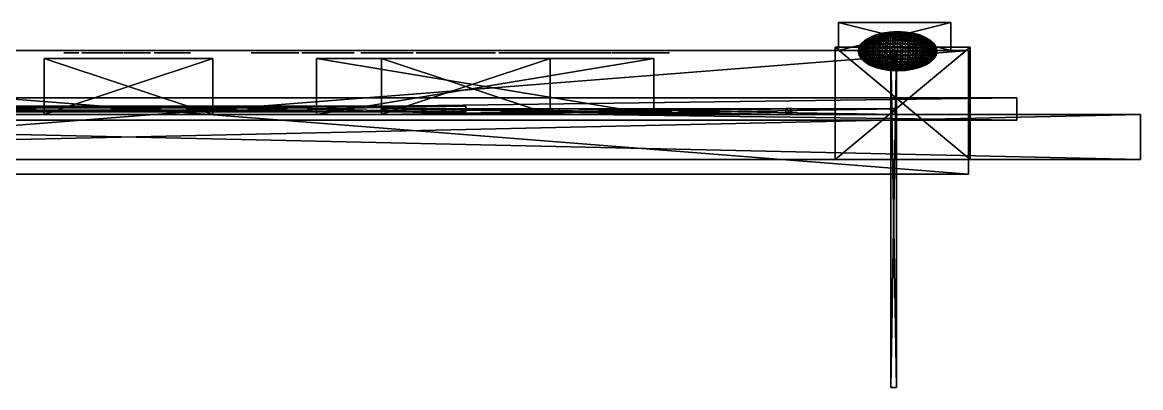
# Model space of a CAD drawing. Extents: x -1043 to 900, y -243 to 110.
# Drawn here: x -94 to 900, y -243 to 82 of the extents above; entities that cross this region are included whole.
import ezdxf

# ---------------------------------------------------------------- set-up
doc = ezdxf.new("R2010")
doc.units = 0
for name, color, linetype in [('Base', 254, 'CONTINUOUS'), ('Cable_Driver_Cabezal', 254, 'CONTINUOUS'), ('Cable_Driver_Cabezal2', 254, 'CONTINUOUS'), ('Cable_Driver_Cabezal3', 254, 'CONTINUOUS'), ('Cable_Driver_Cabezal4', 254, 'CONTINUOUS'), ('Cable_Driver_Motor', 254, 'CONTINUOUS'), ('Cable_Ext_Bat', 254, 'CONTINUOUS'), ('Cable_ext_proto', 254, 'CONTINUOUS'), ('Cable_ext_protoL', 254, 'CONTINUOUS'), ('Cable_Motor_Arduino', 254, 'CONTINUOUS'), ('Carrito', 254, 'CONTINUOUS'), ('Driver', 254, 'CONTINUOUS'), ('ExtPines', 254, 'CONTINUOUS'), ('Head', 1, 'CONTINUOUS'), ('Motor', 254, 'CONTINUOUS'), ('PanelCinta', 254, 'CONTINUOUS'), ('Riel', 254, 'CONTINUOUS'), ('Text__TMP__1', 7, 'CONTINUOUS'), ('Text__TMP__2', 7, 'CONTINUOUS'), ('Text__TMP__3', 7, 'CONTINUOUS'), ('TorreCabezal', 254, 'CONTINUOUS')]:
    doc.layers.add(name, color=color, linetype=linetype)

msp = doc.modelspace()

# ---------------------------------------------------------------- meshes
at = {"layer": 'Base', "color": 254}
mesh = msp.add_polyface(dxfattribs=at)
corners = [(-900, -40.000001, 600), (900, -40.000001, 600), (-900, 0, 600), (900, 0, 600), (-900, 0, -600), (900, 0, -600), (-900, -40.000001, -600), (900, -40.000001, -600)]
mesh.append_faces([[corners[k] for k in face] for face in [(2, 3, 0), (3, 1, 0), (4, 5, 2), (5, 3, 2), (6, 7, 4), (7, 5, 4), (0, 1, 6), (1, 7, 6), (3, 5, 1), (5, 7, 1), (4, 2, 6), (2, 0, 6)]], dxfattribs={"color": 254})
at = {"layer": 'Cable_Driver_Cabezal', "color": 254}
mesh = msp.add_polyface(dxfattribs=at)
corners = [(225, 0.2, -147.5), (525, 0.2, -147.5), (225, 5.2, -147.5), (525, 5.2, -147.5), (225, 5.2, -152.5), (525, 5.2, -152.5), (225, 0.2, -152.5), (525, 0.2, -152.5)]
mesh.append_faces([[corners[k] for k in face] for face in [(2, 3, 0), (3, 1, 0), (4, 5, 2), (5, 3, 2), (6, 7, 4), (7, 5, 4), (0, 1, 6), (1, 7, 6), (3, 5, 1), (5, 7, 1), (4, 2, 6), (2, 0, 6)]], dxfattribs={"color": 254})
at = {"layer": 'Cable_Driver_Cabezal2', "color": 254}
mesh = msp.add_polyface(dxfattribs=at)
corners = [(382.800007, 0.2, -147.5), (682.800007, 0.2, -147.5), (382.800007, 5.2, -147.5), (682.800007, 5.2, -147.5), (382.800007, 5.2, -152.5), (682.800007, 5.2, -152.5), (382.800007, 0.2, -152.5), (682.800007, 0.2, -152.5)]
mesh.append_faces([[corners[k] for k in face] for face in [(2, 3, 0), (3, 1, 0), (4, 5, 2), (5, 3, 2), (6, 7, 4), (7, 5, 4), (0, 1, 6), (1, 7, 6), (3, 5, 1), (5, 7, 1), (4, 2, 6), (2, 0, 6)]], dxfattribs={"color": 254})
at = {"layer": 'Cable_Driver_Cabezal3', "color": 254}
mesh = msp.add_polyface(dxfattribs=at)
corners = [(677.89999, 0.4, 149.5), (682.89999, 0.4, 149.5), (677.89999, 5.4, 149.5), (682.89999, 5.4, 149.5), (677.89999, 5.4, -150.5), (682.89999, 5.4, -150.5), (677.89999, 0.4, -150.5), (682.89999, 0.4, -150.5)]
mesh.append_faces([[corners[k] for k in face] for face in [(2, 3, 0), (3, 1, 0), (4, 5, 2), (5, 3, 2), (6, 7, 4), (7, 5, 4), (0, 1, 6), (1, 7, 6), (3, 5, 1), (5, 7, 1), (4, 2, 6), (2, 0, 6)]], dxfattribs={"color": 254})
at = {"layer": 'Cable_Driver_Cabezal4', "color": 254}
mesh = msp.add_polyface(dxfattribs=at)
corners = [(677.89999, -242.900002, 31.100001), (682.89999, -242.900002, 31.100001), (677.89999, 57.099998, 31.100001), (682.89999, 57.099998, 31.100001), (677.89999, 57.099998, 26.100001), (682.89999, 57.099998, 26.100001), (677.89999, -242.900002, 26.100001), (682.89999, -242.900002, 26.100001)]
mesh.append_faces([[corners[k] for k in face] for face in [(2, 3, 0), (3, 1, 0), (4, 5, 2), (5, 3, 2), (6, 7, 4), (7, 5, 4), (0, 1, 6), (1, 7, 6), (3, 5, 1), (5, 7, 1), (4, 2, 6), (2, 0, 6)]], dxfattribs={"color": 254})
at = {"layer": 'Cable_Driver_Motor', "color": 254}
mesh = msp.add_polyface(dxfattribs=at)
corners = [(0, 2.5, -147.5), (300, 2.5, -147.5), (0, 7.5, -147.5), (300, 7.5, -147.5), (0, 7.5, -152.5), (300, 7.5, -152.5), (0, 2.5, -152.5), (300, 2.5, -152.5)]
mesh.append_faces([[corners[k] for k in face] for face in [(2, 3, 0), (3, 1, 0), (4, 5, 2), (5, 3, 2), (6, 7, 4), (7, 5, 4), (0, 1, 6), (1, 7, 6), (3, 5, 1), (5, 7, 1), (4, 2, 6), (2, 0, 6)]], dxfattribs={"color": 254})
at = {"layer": 'Cable_Ext_Bat', "color": 254}
mesh = msp.add_polyface(dxfattribs=at)
corners = [(-600, 2.5, 559.000015), (200, 2.5, 559.000015), (-600, 7.5, 559.000015), (200, 7.5, 559.000015), (-600, 7.5, 559.000015), (200, 7.5, 559.000015), (-600, 2.5, 559.000015), (200, 2.5, 559.000015)]
mesh.append_faces([[corners[k] for k in face] for face in [(2, 3, 0), (3, 1, 0), (4, 5, 2), (5, 3, 2), (6, 7, 4), (7, 5, 4), (0, 1, 6), (1, 7, 6), (3, 5, 1), (5, 7, 1), (4, 2, 6), (2, 0, 6)]], dxfattribs={"color": 254})
at = {"layer": 'Cable_ext_proto', "color": 254}
mesh = msp.add_polyface(dxfattribs=at)
corners = [(288.999987, 0.2, 481.499996), (588.999987, 0.2, 481.499996), (288.999987, 5.2, 481.499996), (588.999987, 5.2, 481.499996), (288.999987, 5.2, 476.499996), (588.999987, 5.2, 476.499996), (288.999987, 0.2, 476.499996), (588.999987, 0.2, 476.499996)]
mesh.append_faces([[corners[k] for k in face] for face in [(2, 3, 0), (3, 1, 0), (4, 5, 2), (5, 3, 2), (6, 7, 4), (7, 5, 4), (0, 1, 6), (1, 7, 6), (3, 5, 1), (5, 7, 1), (4, 2, 6), (2, 0, 6)]], dxfattribs={"color": 254})
at = {"layer": 'Cable_ext_protoL', "color": 254}
mesh = msp.add_polyface(dxfattribs=at)
corners = [(584.499989, 0.4, 478.999996), (589.499989, 0.4, 478.999996), (584.499989, 5.4, 478.999996), (589.499989, 5.4, 478.999996), (584.499989, 5.4, 178.999996), (589.499989, 5.4, 178.999996), (584.499989, 0.4, 178.999996), (589.499989, 0.4, 178.999996)]
mesh.append_faces([[corners[k] for k in face] for face in [(2, 3, 0), (3, 1, 0), (4, 5, 2), (5, 3, 2), (6, 7, 4), (7, 5, 4), (0, 1, 6), (1, 7, 6), (3, 5, 1), (5, 7, 1), (4, 2, 6), (2, 0, 6)]], dxfattribs={"color": 254})
at = {"layer": 'Cable_Motor_Arduino', "color": 254}
mesh = msp.add_polyface(dxfattribs=at)
corners = [(-400, 2.5, -152.499995), (0, 2.5, -152.499995), (-400, 7.5, -152.499995), (0, 7.5, -152.499995), (-400, 7.5, -157.499995), (0, 7.5, -157.499995), (-400, 2.5, -157.499995), (0, 2.5, -157.499995)]
mesh.append_faces([[corners[k] for k in face] for face in [(2, 3, 0), (3, 1, 0), (4, 5, 2), (5, 3, 2), (6, 7, 4), (7, 5, 4), (0, 1, 6), (1, 7, 6), (3, 5, 1), (5, 7, 1), (4, 2, 6), (2, 0, 6)]], dxfattribs={"color": 254})
at = {"layer": 'Carrito', "color": 254}
mesh = msp.add_polyface(dxfattribs=at)
corners = [(628.299987, -40, 80.000001), (748.299992, -40, 80.000001), (628.299987, 60, 80.000001), (748.299992, 60, 80.000001), (628.299987, 60, 19.999999), (748.299992, 60, 19.999999), (628.299987, -40, 19.999999), (748.299992, -40, 19.999999)]
mesh.append_faces([[corners[k] for k in face] for face in [(2, 3, 0), (3, 1, 0), (4, 5, 2), (5, 3, 2), (6, 7, 4), (7, 5, 4), (0, 1, 6), (1, 7, 6), (3, 5, 1), (5, 7, 1), (4, 2, 6), (2, 0, 6)]], dxfattribs={"color": 254})
at = {"layer": 'Driver', "color": 254}
mesh = msp.add_polyface(dxfattribs=at)
corners = [(225, 0, -100), (375, 0, -100), (225, 50, -100), (375, 50, -100), (225, 50, -200), (375, 50, -200), (225, 0, -200), (375, 0, -200)]
mesh.append_faces([[corners[k] for k in face] for face in [(2, 3, 0), (3, 1, 0), (4, 5, 2), (5, 3, 2), (6, 7, 4), (7, 5, 4), (0, 1, 6), (1, 7, 6), (3, 5, 1), (5, 7, 1), (4, 2, 6), (2, 0, 6)]], dxfattribs={"color": 254})
at = {"layer": 'ExtPines', "color": 254}
mesh = msp.add_polyface(dxfattribs=at)
corners = [(167.000008, 0, 646.999979), (467.000008, 0, 646.999979), (167.000008, 50, 646.999979), (467.000008, 50, 646.999979), (167.000008, 50, 446.999979), (467.000008, 50, 446.999979), (167.000008, 0, 446.999979), (467.000008, 0, 446.999979)]
mesh.append_faces([[corners[k] for k in face] for face in [(2, 3, 0), (3, 1, 0), (4, 5, 2), (5, 3, 2), (6, 7, 4), (7, 5, 4), (0, 1, 6), (1, 7, 6), (3, 5, 1), (5, 7, 1), (4, 2, 6), (2, 0, 6)]], dxfattribs={"color": 254})
at = {"layer": 'Head', "color": 1}
mesh = msp.add_polyface(dxfattribs=at)
corners = [(666.996608, 67.168126, 178.803417), (666.413503, 68.735093, 183.053489), (663.641531, 66.426512, 180.281517), (662.163431, 67.168126, 183.636594), (665.334963, 69.8473, 188.21804), (660.586893, 67.954942, 188.550095), (664.50679, 70.562767, 194.163639), (659.491092, 68.502928, 194.315183), (664.179519, 70.800145, 200.499991), (659.101614, 68.697582, 200.499989), (664.50679, 70.562767, 206.836355), (659.491092, 68.502928, 206.684811), (665.334963, 69.8473, 212.781955), (660.586893, 67.954942, 212.449899), (666.413503, 68.735093, 217.946506), (662.163431, 67.168126, 217.3634), (666.996608, 67.168126, 222.196578), (663.641531, 66.426512, 220.718477), (659.491092, 59.412734, 224.868916), (655.372269, 59.488698, 219.853218), (660.586893, 62.296239, 223.773116), (656.804396, 62.462822, 219.025045), (662.163431, 64.756066, 222.196578), (659.027445, 65.047618, 217.946506), (656.804396, 65.581163, 212.781955), (655.372269, 65.99431, 206.836355), (656.804396, 65.581163, 188.21804), (659.491092, 59.412734, 176.131078), (660.586893, 62.296239, 177.226879), (656.804396, 62.462822, 181.974949), (659.027445, 65.047618, 183.053489), (662.163431, 64.756066, 178.803417), (664.415018, 56.349999, 229.601437), (659.111354, 56.349999, 225.248654), (664.50679, 59.488698, 228.98774), (665.334963, 62.462865, 227.555612), (666.413503, 65.047618, 225.332564), (659.101614, 56.319071, 175.7416), (664.179519, 56.319072, 171.537669), (664.50679, 59.488698, 172.012254), (665.334963, 62.462865, 173.444382), (666.413503, 65.047618, 175.66743)]
mesh.append_faces([[corners[k] for k in face] for face in [(0, 1, 2), (1, 3, 2), (1, 4, 3), (4, 5, 3), (4, 6, 5), (6, 7, 5), (6, 8, 7), (8, 9, 7), (8, 10, 9), (10, 11, 9), (10, 12, 11), (12, 13, 11), (12, 14, 13), (14, 15, 13), (14, 16, 15), (16, 17, 15), (18, 19, 20), (20, 21, 22), (21, 23, 22), (22, 23, 17), (23, 15, 17), (23, 24, 15), (24, 13, 15), (25, 11, 13), (26, 5, 7), (27, 28, 29), (26, 30, 5), (29, 28, 30), (30, 3, 5), (28, 31, 30), (30, 31, 3), (31, 2, 3), (32, 33, 34), (33, 18, 34), (34, 18, 35), (18, 20, 35), (35, 20, 36), (20, 22, 36), (36, 22, 16), (22, 17, 16), (37, 38, 27), (38, 39, 27), (27, 39, 28), (39, 40, 28), (28, 40, 31), (40, 41, 31), (31, 41, 2), (41, 0, 2)]], dxfattribs={"color": 1})
mesh = msp.add_polyface(dxfattribs=at)
corners = [(683.860015, 73.460008, 193.420487), (683.860011, 73.849999, 200.499997), (676.923885, 73.121971, 193.563871), (677.22253, 72.128368, 187.015513), (670.940346, 71.252342, 187.580332), (670.375527, 72.128368, 193.862516), (676.780458, 73.460008, 200.499995), (683.860017, 72.418553, 186.760703), (671.578054, 69.8473, 181.974949), (677.523653, 70.562767, 181.146776), (665.334963, 69.8473, 188.21804), (666.413503, 68.735093, 183.053489), (671.910109, 67.954942, 177.226879), (666.996608, 67.168126, 178.803417), (677.675197, 68.502928, 176.131078), (683.86002, 70.800145, 180.819505), (683.860022, 68.697582, 175.7416), (664.50679, 70.562767, 194.163639), (670.120717, 72.418553, 200.499993), (664.179519, 70.800145, 200.499991), (670.375527, 72.128368, 207.137478), (664.50679, 70.562767, 206.836355), (676.923885, 73.121971, 207.436124), (670.940346, 71.252342, 213.419662), (665.334963, 69.8473, 212.781955), (671.910109, 67.954942, 223.773116), (666.996608, 67.168126, 222.196578), (666.413503, 68.735093, 217.946506), (671.578054, 69.8473, 219.025045), (677.675197, 68.502928, 224.868916), (677.523653, 70.562767, 219.853218), (683.860007, 68.697582, 225.258395), (677.22253, 72.128368, 213.984481), (683.860008, 70.800145, 220.180489), (683.860009, 72.418553, 214.239291), (683.86001, 73.460008, 207.579508)]
mesh.append_faces([[corners[k] for k in face] for face in [(0, 1, 2), (0, 2, 3), (3, 2, 4), (2, 5, 4), (2, 6, 5), (1, 6, 2), (7, 0, 3), (3, 4, 8), (7, 3, 9), (9, 3, 8), (4, 5, 10), (8, 4, 11), (4, 10, 11), (9, 8, 12), (12, 8, 13), (8, 11, 13), (14, 9, 12), (15, 9, 14), (15, 7, 9), (16, 15, 14), (5, 17, 10), (5, 18, 17), (6, 18, 5), (18, 19, 17), (18, 20, 19), (20, 21, 19), (6, 22, 18), (22, 20, 18), (20, 23, 21), (23, 24, 21), (25, 26, 27), (28, 27, 24), (28, 25, 27), (23, 28, 24), (29, 25, 28), (30, 29, 28), (30, 28, 23), (31, 29, 30), (32, 23, 20), (32, 30, 23), (22, 32, 20), (33, 31, 30), (33, 30, 32), (34, 32, 22), (34, 33, 32), (35, 34, 22), (35, 22, 6), (1, 35, 6)]], dxfattribs={"color": 1})
mesh = msp.add_polyface(dxfattribs=at)
corners = [(683.86002, 70.800145, 180.819505), (683.860022, 68.697582, 175.7416), (690.196327, 70.562767, 181.146776), (690.044826, 68.502928, 176.131078), (683.860017, 72.418553, 186.760703), (690.497493, 72.128368, 187.015513), (696.141969, 69.8473, 181.974949), (695.809913, 67.954942, 177.226879), (683.860007, 68.697582, 225.258395), (683.860008, 70.800145, 220.180489), (690.044826, 68.502928, 224.868916), (690.19637, 70.562767, 219.853218), (683.860009, 72.418553, 214.239291), (695.809913, 67.954942, 223.773116), (696.141969, 69.8473, 219.025045), (700.723414, 67.168126, 222.196578), (690.497493, 72.128368, 213.984481), (683.86001, 73.460008, 207.579508), (701.30652, 68.735093, 217.946506), (690.796138, 73.121971, 207.436124), (683.860011, 73.849999, 200.499997), (696.779677, 71.252342, 213.419662), (702.38506, 69.8473, 212.781955), (697.344496, 72.128368, 207.137478), (703.213233, 70.562767, 206.836355), (690.939522, 73.460008, 200.499997), (697.599306, 72.418553, 200.499997), (703.540504, 70.800145, 200.499997), (700.723414, 67.168126, 178.803417), (701.30652, 68.735093, 183.053489), (702.38506, 69.8473, 188.21804), (696.779677, 71.252342, 187.580332), (703.213233, 70.562767, 194.163639), (697.344496, 72.128368, 193.862516), (690.796138, 73.121971, 193.563871), (683.860015, 73.460008, 193.420487)]
mesh.append_faces([[corners[k] for k in face] for face in [(0, 1, 2), (1, 3, 2), (4, 0, 5), (0, 2, 5), (2, 3, 6), (3, 7, 6), (8, 9, 10), (9, 11, 10), (9, 12, 11), (10, 11, 13), (11, 14, 13), (13, 14, 15), (12, 16, 11), (12, 17, 16), (11, 16, 14), (14, 18, 15), (17, 19, 16), (17, 20, 19), (16, 21, 14), (14, 21, 18), (16, 19, 21), (21, 22, 18), (19, 23, 21), (21, 23, 22), (23, 24, 22), (19, 25, 23), (20, 25, 19), (25, 26, 23), (23, 26, 24), (26, 27, 24), (7, 28, 29), (6, 7, 29), (6, 29, 30), (31, 6, 30), (2, 6, 31), (5, 2, 31), (31, 30, 32), (33, 31, 32), (33, 32, 27), (5, 31, 33), (26, 33, 27), (34, 5, 33), (34, 33, 26), (4, 5, 34), (25, 34, 26), (35, 4, 34), (35, 34, 25), (20, 35, 25)]], dxfattribs={"color": 1})
mesh = msp.add_polyface(dxfattribs=at)
corners = [(700.723414, 67.168126, 222.196578), (701.30652, 68.735093, 217.946506), (704.078492, 66.426512, 220.718477), (705.556592, 67.168126, 217.3634), (702.38506, 69.8473, 212.781955), (707.13313, 67.954942, 212.449899), (703.213233, 70.562767, 206.836355), (708.228931, 68.502928, 206.684811), (703.540504, 70.800145, 200.499997), (708.618409, 68.697582, 200.499997), (700.723414, 67.168126, 178.803417), (704.078492, 66.426512, 180.281517), (705.556592, 67.168126, 183.636594), (701.30652, 68.735093, 183.053489), (707.13313, 67.954942, 188.550095), (702.38506, 69.8473, 188.21804), (708.228931, 68.502928, 194.315183), (703.213233, 70.562767, 194.163639), (708.608669, 56.349999, 225.248654), (703.305005, 56.349999, 229.601437), (708.228931, 59.412734, 224.868916), (703.213233, 59.488698, 228.98774), (707.13313, 62.296239, 223.773116), (702.38506, 62.462865, 227.555612), (705.556592, 64.756066, 222.196578), (701.30652, 65.047618, 225.332564), (710.915626, 62.462865, 219.025045), (710.915626, 65.581163, 212.781955), (708.692578, 65.047618, 217.946506), (708.228931, 59.412734, 176.131078), (712.347754, 59.488698, 181.146776), (707.13313, 62.296239, 177.226879), (710.915626, 62.462865, 181.974949), (705.556592, 64.756066, 178.803417), (708.692578, 65.047618, 183.053489), (710.915626, 65.581163, 188.21804), (712.347754, 65.99431, 194.163639), (703.540504, 56.319072, 171.537669), (708.618409, 56.319072, 175.7416), (703.213233, 59.488698, 172.012254), (702.38506, 62.462865, 173.444382), (701.30652, 65.047618, 175.66743)]
mesh.append_faces([[corners[k] for k in face] for face in [(0, 1, 2), (1, 3, 2), (1, 4, 3), (4, 5, 3), (4, 6, 5), (6, 7, 5), (6, 8, 7), (8, 9, 7), (10, 11, 12), (13, 10, 12), (13, 12, 14), (15, 13, 14), (15, 14, 16), (17, 15, 16), (17, 16, 9), (8, 17, 9), (18, 19, 20), (19, 21, 20), (20, 21, 22), (21, 23, 22), (22, 23, 24), (23, 25, 24), (24, 25, 2), (25, 0, 2), (20, 22, 26), (27, 5, 7), (26, 22, 28), (27, 28, 5), (22, 24, 28), (28, 3, 5), (28, 24, 3), (24, 2, 3), (29, 30, 31), (31, 32, 33), (32, 34, 33), (33, 34, 11), (34, 12, 11), (34, 35, 12), (35, 14, 12), (36, 16, 14), (37, 38, 39), (38, 29, 39), (39, 29, 40), (29, 31, 40), (40, 31, 41), (31, 33, 41), (41, 33, 10), (33, 11, 10)]], dxfattribs={"color": 1})
mesh = msp.add_polyface(dxfattribs=at)
corners = [(659.111354, 56.349999, 225.248654), (654.758572, 56.349999, 219.944991), (659.491092, 59.412734, 224.868916), (655.372269, 59.488698, 219.853218), (651.524319, 56.349999, 213.893905), (656.804396, 62.462822, 219.025045), (660.586893, 62.296239, 223.773116), (652.251322, 59.639388, 213.984481), (649.532668, 56.349999, 207.328158), (650.26309, 59.788326, 207.436124), (648.860012, 56.349999, 200.499986), (649.583938, 56.319071, 193.420487), (649.583938, 59.860381, 200.499986), (654.004739, 62.780992, 213.419662), (654.897684, 56.319071, 180.819505), (659.101614, 56.319071, 175.7416), (655.372269, 59.488698, 181.146776), (659.491092, 59.412734, 176.131078), (651.670951, 56.319071, 186.760703), (652.251322, 59.639388, 187.015513), (650.26309, 59.788326, 193.563871), (652.251322, 63.06447, 207.137478), (659.027445, 65.047618, 217.946506), (656.804396, 65.581163, 212.781955), (655.372269, 65.99431, 206.836355), (660.586893, 67.954942, 212.449899), (651.670951, 63.191063, 200.499986), (654.897684, 66.157774, 200.499988), (659.491092, 68.502928, 206.684811), (659.101614, 68.697582, 200.499989), (652.251322, 63.06447, 193.862516), (655.372269, 65.99431, 194.163682), (659.491092, 68.502928, 194.315183), (654.004739, 62.780992, 187.580332), (656.804396, 65.581163, 188.21804), (656.804396, 62.462822, 181.974949), (659.027445, 65.047618, 183.053489)]
mesh.append_faces([[corners[k] for k in face] for face in [(0, 1, 2), (1, 3, 2), (1, 4, 3), (3, 5, 6), (4, 7, 3), (3, 7, 5), (4, 8, 7), (8, 9, 7), (8, 10, 9), (10, 11, 12), (10, 12, 9), (7, 9, 13), (7, 13, 5), (14, 15, 16), (15, 17, 16), (18, 14, 19), (14, 16, 19), (11, 18, 20), (11, 20, 12), (18, 19, 20), (9, 12, 21), (9, 21, 13), (5, 13, 22), (13, 23, 22), (13, 21, 23), (23, 24, 25), (21, 24, 23), (12, 26, 21), (21, 26, 24), (12, 20, 26), (24, 27, 28), (26, 27, 24), (27, 29, 28), (20, 30, 26), (26, 30, 27), (20, 19, 30), (27, 31, 29), (30, 31, 27), (31, 32, 29), (19, 33, 30), (30, 33, 31), (19, 16, 33), (31, 34, 32), (33, 34, 31), (16, 35, 33), (33, 35, 34), (16, 17, 35), (35, 36, 34)]], dxfattribs={"color": 1})
mesh = msp.add_polyface(dxfattribs=at)
corners = [(683.860006, 56.349999, 235.499997), (677.03185, 56.349999, 234.827341), (683.860006, 59.860402, 234.776071), (670.466103, 56.349999, 232.83569), (664.415018, 56.349999, 229.601437), (670.375527, 59.639388, 232.108687), (664.50679, 59.488698, 228.98774), (676.923885, 59.788326, 234.096919), (683.860006, 63.191063, 232.689057), (677.22253, 63.06447, 232.108687), (683.860007, 66.157774, 229.462325), (677.523653, 65.99431, 228.98774), (683.860007, 68.697582, 225.258395), (677.675197, 68.502928, 224.868916), (670.940346, 62.780992, 230.355269), (671.578054, 65.581163, 227.555612), (671.910109, 67.954942, 223.773116), (665.334963, 62.462865, 227.555612), (666.413503, 65.047618, 225.332564), (666.996608, 67.168126, 222.196578), (664.179519, 56.319072, 171.537669), (670.120717, 56.319072, 168.310937), (664.50679, 59.488698, 172.012254), (670.375527, 59.639388, 168.891307), (665.334963, 62.462865, 173.444382), (676.780501, 56.319072, 166.223923), (676.923885, 59.788326, 166.903076), (683.860027, 56.349999, 165.499998), (683.860027, 59.860402, 166.223923), (670.940346, 62.780992, 170.644725), (677.22253, 63.06447, 168.891307), (666.413503, 65.047618, 175.66743), (671.578054, 65.581163, 173.444382), (666.996608, 67.168126, 178.803417), (671.910109, 67.954942, 177.226879), (677.523696, 65.99431, 172.012254), (677.675197, 68.502928, 176.131078), (683.860026, 63.191063, 168.310937), (683.860024, 66.157774, 171.537669), (683.860022, 68.697582, 175.7416)]
mesh.append_faces([[corners[k] for k in face] for face in [(0, 1, 2), (3, 4, 5), (4, 6, 5), (1, 3, 7), (1, 7, 2), (3, 5, 7), (2, 7, 8), (7, 9, 8), (8, 9, 10), (7, 5, 9), (10, 11, 12), (9, 11, 10), (11, 13, 12), (5, 14, 9), (9, 14, 11), (5, 6, 14), (11, 15, 13), (14, 15, 11), (15, 16, 13), (6, 17, 14), (14, 17, 15), (15, 18, 16), (17, 18, 15), (18, 19, 16), (20, 21, 22), (21, 23, 22), (22, 23, 24), (21, 25, 23), (25, 26, 23), (25, 27, 26), (27, 28, 26), (23, 26, 29), (23, 29, 24), (26, 28, 30), (26, 30, 29), (24, 29, 31), (29, 32, 31), (31, 32, 33), (29, 30, 32), (32, 34, 33), (32, 35, 34), (30, 35, 32), (35, 36, 34), (28, 37, 30), (30, 37, 35), (35, 38, 36), (37, 38, 35), (38, 39, 36)]], dxfattribs={"color": 1})
mesh = msp.add_polyface(dxfattribs=at)
corners = [(703.305005, 56.349999, 229.601437), (697.25392, 56.349999, 232.83569), (703.213233, 59.488698, 228.98774), (697.344496, 59.639388, 232.108687), (702.38506, 62.462865, 227.555612), (690.688173, 56.349999, 234.827341), (690.796138, 59.788326, 234.096919), (683.860006, 56.349999, 235.499997), (683.860006, 59.860402, 234.776071), (696.779677, 62.780992, 230.355269), (690.497493, 63.06447, 232.108687), (701.30652, 65.047618, 225.332564), (696.141969, 65.581163, 227.555612), (700.723414, 67.168126, 222.196578), (695.809913, 67.954942, 223.773116), (690.19637, 65.99431, 228.98774), (690.044826, 68.502928, 224.868916), (683.860006, 63.191063, 232.689057), (683.860007, 66.157774, 229.462325), (683.860007, 68.697582, 225.258395), (683.860027, 56.349999, 165.499998), (690.939522, 56.319072, 166.223923), (683.860027, 59.860402, 166.223923), (697.599306, 56.319072, 168.310937), (703.540504, 56.319072, 171.537669), (697.344496, 59.639388, 168.891307), (703.213233, 59.488698, 172.012254), (690.796138, 59.788326, 166.903076), (683.860026, 63.191063, 168.310937), (690.497493, 63.06447, 168.891307), (683.860024, 66.157774, 171.537669), (690.196327, 65.99431, 172.012254), (683.860022, 68.697582, 175.7416), (690.044826, 68.502928, 176.131078), (696.779677, 62.780992, 170.644725), (696.141969, 65.581163, 173.444382), (695.809913, 67.954942, 177.226879), (702.38506, 62.462865, 173.444382), (701.30652, 65.047618, 175.66743), (700.723414, 67.168126, 178.803417)]
mesh.append_faces([[corners[k] for k in face] for face in [(0, 1, 2), (1, 3, 2), (2, 3, 4), (1, 5, 3), (5, 6, 3), (5, 7, 6), (7, 8, 6), (3, 6, 9), (3, 9, 4), (6, 8, 10), (6, 10, 9), (4, 9, 11), (9, 12, 11), (11, 12, 13), (9, 10, 12), (12, 14, 13), (12, 15, 14), (10, 15, 12), (15, 16, 14), (8, 17, 10), (10, 17, 15), (15, 18, 16), (17, 18, 15), (18, 19, 16), (20, 21, 22), (23, 24, 25), (24, 26, 25), (21, 23, 27), (21, 27, 22), (23, 25, 27), (22, 27, 28), (27, 29, 28), (28, 29, 30), (27, 25, 29), (30, 31, 32), (29, 31, 30), (31, 33, 32), (25, 34, 29), (29, 34, 31), (25, 26, 34), (31, 35, 33), (34, 35, 31), (35, 36, 33), (26, 37, 34), (34, 37, 35), (35, 38, 36), (37, 38, 35), (38, 39, 36)]], dxfattribs={"color": 1})
mesh = msp.add_polyface(dxfattribs=at)
corners = [(718.860011, 56.349999, 200.499997), (718.187355, 56.349999, 207.328158), (718.136085, 59.860402, 200.499997), (717.456933, 59.788326, 207.436124), (716.049072, 63.191063, 200.499997), (716.195704, 56.349999, 213.893905), (715.468701, 63.06447, 207.137478), (712.822339, 66.157774, 200.499997), (715.468701, 59.639388, 213.984481), (712.961451, 56.349999, 219.944991), (708.608669, 56.349999, 225.248654), (712.347754, 59.488698, 219.853218), (708.228931, 59.412734, 224.868916), (712.347754, 65.99431, 206.836355), (708.618409, 68.697582, 200.499997), (708.228931, 68.502928, 206.684811), (713.715284, 62.780992, 213.419662), (710.915626, 62.462865, 219.025045), (710.915626, 65.581163, 212.781955), (708.692578, 65.047618, 217.946506), (708.618409, 56.319072, 175.7416), (712.822339, 56.319073, 180.819505), (708.228931, 59.412734, 176.131078), (712.347754, 59.488698, 181.146776), (716.049072, 56.319073, 186.760703), (710.915626, 62.462865, 181.974949), (707.13313, 62.296239, 177.226879), (715.468701, 59.639388, 187.015513), (718.136085, 56.319073, 193.420487), (717.456933, 59.788326, 193.563871), (713.715284, 62.780992, 187.580332), (708.692578, 65.047618, 183.053489), (715.468701, 63.06447, 193.862516), (710.915626, 65.581163, 188.21804), (712.347754, 65.99431, 194.163639), (707.13313, 67.954942, 188.550095), (708.228931, 68.502928, 194.315183)]
mesh.append_faces([[corners[k] for k in face] for face in [(0, 1, 2), (1, 3, 2), (2, 3, 4), (1, 5, 3), (3, 6, 4), (4, 6, 7), (5, 8, 3), (5, 9, 8), (3, 8, 6), (9, 10, 11), (9, 11, 8), (10, 12, 11), (6, 13, 7), (7, 13, 14), (13, 15, 14), (8, 16, 6), (8, 11, 16), (6, 16, 13), (11, 12, 17), (11, 17, 16), (13, 18, 15), (16, 18, 13), (16, 17, 18), (17, 19, 18), (20, 21, 22), (21, 23, 22), (21, 24, 23), (23, 25, 26), (24, 27, 23), (24, 28, 27), (23, 27, 25), (28, 0, 29), (28, 29, 27), (0, 2, 29), (27, 30, 25), (27, 29, 30), (25, 30, 31), (29, 2, 32), (29, 32, 30), (2, 4, 32), (30, 33, 31), (30, 32, 33), (32, 4, 34), (32, 34, 33), (33, 34, 35), (4, 7, 34), (34, 7, 36), (7, 14, 36)]], dxfattribs={"color": 1})
mesh = msp.add_polyface(dxfattribs=at)
corners = [(656.893436, 50.229229, 218.959592), (659.108963, 47.652379, 217.895236), (656.893436, 47.120201, 212.741452), (655.469338, 46.707653, 206.814865), (659.572098, 44.206042, 206.664218), (659.183986, 44.011986, 200.5), (655.469338, 53.192565, 219.784688), (659.572098, 53.267888, 224.787911), (659.111354, 56.349999, 225.248654), (654.090531, 49.911999, 213.375998), (654.994584, 46.544445, 200.499994), (659.572098, 44.206042, 194.335776), (654.758572, 56.349999, 219.944991), (652.341557, 53.042238, 213.939963), (652.341557, 49.630016, 207.115518), (655.469338, 46.707653, 194.185129), (651.761184, 49.503807, 200.499992), (651.524319, 56.349999, 213.893905), (650.360159, 52.893664, 207.412668), (656.893436, 47.120201, 188.258542), (660.665677, 44.752831, 188.590086), (652.341557, 49.630016, 193.884476), (649.683744, 52.822164, 200.499994), (649.532668, 56.349999, 207.328158), (654.090531, 49.911999, 187.623997), (659.108963, 47.652379, 183.104758), (656.893436, 50.229229, 182.040402), (650.360159, 52.893664, 193.587327), (648.860012, 56.349999, 200.499986), (655.469338, 53.192565, 181.215306), (660.665677, 50.395043, 177.305662), (652.341557, 53.042238, 187.060032), (649.583938, 56.319071, 193.420487), (654.897684, 56.319071, 180.819505), (659.572098, 53.267888, 176.212084), (659.101614, 56.319071, 175.7416), (651.670951, 56.319071, 186.760703)]
mesh.append_faces([[corners[k] for k in face] for face in [(0, 1, 2), (3, 2, 4), (3, 4, 5), (6, 7, 0), (8, 7, 6), (9, 0, 2), (9, 2, 3), (6, 0, 9), (10, 3, 5), (10, 5, 11), (12, 8, 6), (13, 6, 9), (12, 6, 13), (14, 9, 3), (14, 3, 10), (13, 9, 14), (15, 10, 11), (16, 14, 10), (16, 10, 15), (17, 12, 13), (18, 13, 14), (18, 14, 16), (17, 13, 18), (19, 15, 20), (21, 16, 15), (21, 15, 19), (22, 18, 16), (22, 16, 21), (23, 17, 18), (23, 18, 22), (24, 21, 19), (24, 19, 25), (26, 24, 25), (27, 22, 21), (27, 21, 24), (28, 23, 22), (28, 22, 27), (29, 26, 30), (31, 24, 26), (31, 27, 24), (29, 31, 26), (32, 28, 27), (32, 27, 31), (33, 29, 34), (35, 33, 34), (36, 31, 29), (36, 32, 31), (33, 36, 29)]], dxfattribs={"color": 1})
mesh = msp.add_polyface(dxfattribs=at)
corners = [(664.575321, 42.154662, 194.185129), (665.400417, 42.866711, 188.258542), (660.665677, 44.752831, 188.590086), (662.236916, 45.538451, 183.686497), (666.464773, 43.974475, 183.104758), (663.712112, 46.276049, 180.352098), (667.046512, 45.538451, 178.876902), (659.572098, 44.206042, 194.335776), (664.248903, 41.917285, 200.5), (659.183986, 44.011986, 200.5), (664.575321, 42.154662, 206.814865), (659.572098, 44.206042, 206.664218), (665.400417, 42.866711, 212.741452), (660.665677, 44.752831, 212.409908), (666.464773, 43.974475, 217.895236), (662.236916, 45.538451, 217.313497), (667.046512, 45.538451, 222.123093), (663.712112, 46.276049, 220.647896), (662.236916, 47.943249, 222.123093), (659.108963, 47.652379, 217.895236), (660.665677, 50.395043, 223.694332), (656.893436, 47.120201, 212.741452), (656.893436, 50.229229, 218.959592), (659.572098, 53.267888, 224.787911), (655.469338, 46.707653, 194.185129), (656.893436, 47.120201, 188.258542), (659.108963, 47.652379, 183.104758), (662.236916, 47.943249, 178.876902), (656.893436, 50.229229, 182.040402), (660.665677, 50.395043, 177.305662), (659.572098, 53.267888, 176.212084), (655.469338, 53.192565, 181.215306), (666.464773, 47.652379, 225.251045), (665.400417, 50.229229, 227.466573), (664.575321, 53.192565, 228.890671), (664.415018, 56.349999, 229.601437), (659.111354, 56.349999, 225.248654), (666.464773, 47.652379, 175.748949), (665.400417, 50.229229, 173.533422), (664.575321, 53.192565, 172.109324), (659.101614, 56.319071, 175.7416), (664.179519, 56.319072, 171.537669)]
mesh.append_faces([[corners[k] for k in face] for face in [(0, 1, 2), (2, 1, 3), (1, 4, 3), (3, 4, 5), (4, 6, 5), (7, 0, 2), (8, 0, 7), (9, 8, 7), (8, 9, 10), (9, 11, 10), (10, 11, 12), (11, 13, 12), (12, 13, 14), (13, 15, 14), (14, 15, 16), (15, 17, 16), (18, 17, 15), (19, 18, 15), (19, 15, 13), (20, 18, 19), (21, 19, 13), (21, 13, 11), (22, 20, 19), (23, 20, 22), (24, 7, 2), (25, 2, 3), (26, 25, 3), (26, 3, 5), (27, 26, 5), (28, 26, 27), (29, 28, 27), (30, 31, 29), (32, 16, 17), (18, 32, 17), (33, 32, 18), (20, 33, 18), (34, 33, 20), (23, 34, 20), (35, 34, 23), (36, 35, 23), (27, 5, 6), (37, 27, 6), (29, 27, 37), (38, 29, 37), (30, 29, 38), (39, 30, 38), (40, 30, 39), (41, 40, 39)]], dxfattribs={"color": 1})
mesh = msp.add_polyface(dxfattribs=at)
corners = [(683.860007, 46.544445, 229.365425), (683.860007, 44.011986, 225.176023), (677.695791, 44.206042, 224.787911), (677.545187, 46.707653, 228.890671), (671.9501, 44.752831, 223.694332), (683.860006, 49.503807, 232.598825), (671.618471, 47.120201, 227.466573), (667.046512, 45.538451, 222.123093), (677.244491, 49.630016, 232.018452), (683.860006, 52.822164, 234.676265), (666.464773, 47.652379, 225.251045), (670.984011, 49.911999, 230.269478), (665.400417, 50.229229, 227.466573), (676.947341, 52.893664, 233.99985), (683.860006, 56.349999, 235.499997), (670.420046, 53.042238, 232.018452), (664.575321, 53.192565, 228.890671), (677.03185, 56.349999, 234.827341), (670.466103, 56.349999, 232.83569), (664.415018, 56.349999, 229.601437), (666.464773, 47.652379, 175.748949), (667.046512, 45.538451, 178.876902), (671.9501, 44.752831, 177.305662), (671.618557, 47.120201, 173.533422), (677.695791, 44.206042, 176.212084), (665.400417, 50.229229, 173.533422), (677.545144, 46.707653, 172.109324), (683.860015, 44.011986, 175.823972), (670.984011, 49.911999, 170.730516), (664.575321, 53.192565, 172.109324), (683.86001, 46.544445, 171.634569), (670.420046, 53.042238, 168.981542), (664.179519, 56.319072, 171.537669), (677.244491, 49.630016, 168.981542), (683.860012, 49.503807, 168.40117), (670.120717, 56.319072, 168.310937), (676.947341, 52.893664, 167.000145), (683.860009, 52.822164, 166.323729), (676.780501, 56.319072, 166.223923), (683.860027, 56.349999, 165.499998)]
mesh.append_faces([[corners[k] for k in face] for face in [(0, 1, 2), (3, 0, 2), (3, 2, 4), (5, 0, 3), (6, 3, 4), (6, 4, 7), (8, 5, 3), (8, 3, 6), (9, 5, 8), (10, 6, 7), (11, 8, 6), (11, 6, 10), (12, 11, 10), (13, 9, 8), (13, 8, 11), (14, 9, 13), (15, 11, 12), (15, 13, 11), (16, 15, 12), (17, 14, 13), (17, 13, 15), (18, 15, 16), (18, 17, 15), (19, 18, 16), (20, 21, 22), (23, 20, 22), (23, 22, 24), (25, 20, 23), (26, 23, 24), (26, 24, 27), (28, 25, 23), (28, 23, 26), (29, 25, 28), (30, 26, 27), (31, 29, 28), (32, 29, 31), (33, 28, 26), (33, 26, 30), (31, 28, 33), (34, 33, 30), (35, 32, 31), (36, 31, 33), (36, 33, 34), (35, 31, 36), (37, 36, 34), (38, 35, 36), (38, 36, 37), (39, 38, 37)]], dxfattribs={"color": 1})
mesh = msp.add_polyface(dxfattribs=at)
corners = [(701.25525, 47.652379, 225.251045), (700.673511, 45.538451, 222.123093), (695.769923, 44.752831, 223.694332), (696.101466, 47.120201, 227.466573), (690.024232, 44.206042, 224.787911), (702.319606, 50.229272, 227.466573), (690.174836, 46.707653, 228.890671), (683.860007, 44.011986, 225.176023), (696.736012, 49.911999, 230.269478), (703.144702, 53.192565, 228.890671), (683.860007, 46.544445, 229.365425), (697.299977, 53.042238, 232.018452), (703.305005, 56.349999, 229.601437), (690.475532, 49.630016, 232.018452), (683.860006, 49.503807, 232.598825), (697.25392, 56.349999, 232.83569), (690.772682, 52.893664, 233.99985), (683.860006, 52.822164, 234.676265), (690.688173, 56.349999, 234.827341), (683.860006, 56.349999, 235.499997), (683.86001, 46.544445, 171.634569), (683.860015, 44.011986, 175.823972), (690.024232, 44.206042, 176.212084), (690.174879, 46.707653, 172.109324), (695.769923, 44.752831, 177.305662), (683.860012, 49.503807, 168.40117), (696.101552, 47.120201, 173.533422), (700.673511, 45.538451, 178.876902), (690.475532, 49.630016, 168.981542), (683.860009, 52.822164, 166.323729), (701.25525, 47.652379, 175.748949), (696.736012, 49.911999, 170.730516), (702.319606, 50.229272, 173.533422), (690.772682, 52.893664, 167.000145), (683.860027, 56.349999, 165.499998), (697.299977, 53.042238, 168.981542), (703.144702, 53.192565, 172.109324), (690.939522, 56.319072, 166.223923), (697.599306, 56.319072, 168.310937), (703.540504, 56.319072, 171.537669)]
mesh.append_faces([[corners[k] for k in face] for face in [(0, 1, 2), (3, 0, 2), (3, 2, 4), (5, 0, 3), (6, 3, 4), (6, 4, 7), (8, 5, 3), (8, 3, 6), (9, 5, 8), (10, 6, 7), (11, 9, 8), (12, 9, 11), (13, 8, 6), (13, 6, 10), (11, 8, 13), (14, 13, 10), (15, 12, 11), (16, 11, 13), (16, 13, 14), (15, 11, 16), (17, 16, 14), (18, 15, 16), (18, 16, 17), (19, 18, 17), (20, 21, 22), (23, 20, 22), (23, 22, 24), (25, 20, 23), (26, 23, 24), (26, 24, 27), (28, 25, 23), (28, 23, 26), (29, 25, 28), (30, 26, 27), (31, 28, 26), (31, 26, 30), (32, 31, 30), (33, 29, 28), (33, 28, 31), (34, 29, 33), (35, 31, 32), (35, 33, 31), (36, 35, 32), (37, 34, 33), (37, 33, 35), (38, 35, 36), (38, 37, 35), (39, 38, 36)]], dxfattribs={"color": 1})
mesh = msp.add_polyface(dxfattribs=at)
corners = [(703.47112, 41.917285, 200.499998), (708.536037, 44.011986, 200.499997), (703.144702, 42.154662, 194.185129), (708.147925, 44.206042, 194.335776), (702.319606, 42.866711, 188.258542), (707.054346, 44.752831, 188.590086), (701.25525, 43.974475, 183.104758), (705.483107, 45.538451, 183.686497), (700.673511, 45.538451, 178.876902), (704.007911, 46.276049, 180.352098), (701.25525, 43.974475, 217.895236), (700.673511, 45.538451, 222.123093), (704.007911, 46.276049, 220.647896), (705.483107, 45.538451, 217.313497), (702.319606, 42.866711, 212.741452), (707.054346, 44.752831, 212.409908), (703.144702, 42.154662, 206.814865), (708.147925, 44.206042, 206.664218), (705.483107, 47.943249, 222.123093), (701.25525, 47.652379, 225.251045), (707.054346, 50.395043, 223.694332), (702.319606, 50.229272, 227.466573), (708.147925, 53.267888, 224.787911), (703.144702, 53.192565, 228.890671), (708.608669, 56.349999, 225.248654), (703.305005, 56.349999, 229.601437), (712.250685, 46.707653, 206.814865), (710.826587, 47.120201, 212.741537), (708.611059, 47.652379, 217.895236), (710.826587, 50.229272, 218.959592), (712.250685, 53.192565, 219.784688), (705.483107, 47.943249, 178.876902), (708.611059, 47.652379, 183.104758), (707.054346, 50.395043, 177.305662), (710.826587, 47.120201, 188.258542), (710.826587, 50.229272, 182.040402), (708.147925, 53.267888, 176.212084), (701.25525, 47.652379, 175.748949), (702.319606, 50.229272, 173.533422), (703.144702, 53.192565, 172.109324), (703.540504, 56.319072, 171.537669), (708.618409, 56.319072, 175.7416)]
mesh.append_faces([[corners[k] for k in face] for face in [(0, 1, 2), (1, 3, 2), (2, 3, 4), (3, 5, 4), (4, 5, 6), (5, 7, 6), (6, 7, 8), (7, 9, 8), (10, 11, 12), (13, 10, 12), (14, 10, 13), (15, 14, 13), (16, 14, 15), (17, 16, 15), (0, 16, 17), (1, 0, 17), (18, 12, 11), (19, 18, 11), (20, 18, 19), (21, 20, 19), (22, 20, 21), (23, 22, 21), (24, 22, 23), (25, 24, 23), (26, 17, 15), (27, 15, 13), (28, 27, 13), (28, 13, 12), (18, 28, 12), (29, 28, 18), (20, 29, 18), (22, 30, 20), (31, 9, 7), (32, 31, 7), (32, 7, 5), (33, 31, 32), (34, 32, 5), (34, 5, 3), (35, 33, 32), (36, 33, 35), (37, 8, 9), (31, 37, 9), (38, 37, 31), (33, 38, 31), (39, 38, 33), (36, 39, 33), (40, 39, 36), (41, 40, 36)]], dxfattribs={"color": 1})
mesh = msp.add_polyface(dxfattribs=at)
corners = [(712.725439, 46.544445, 200.5), (708.536037, 44.011986, 200.499997), (708.147925, 44.206042, 206.664218), (712.250685, 46.707653, 206.814865), (715.958839, 49.503807, 200.5), (710.826587, 47.120201, 212.741537), (707.054346, 44.752831, 212.409908), (715.378466, 49.630016, 207.115518), (718.036279, 52.822185, 200.5), (713.629492, 49.911999, 213.375998), (708.611059, 47.652379, 217.895236), (717.359864, 52.893664, 207.412668), (718.860011, 56.349999, 200.499997), (710.826587, 50.229272, 218.959592), (715.378466, 53.042238, 213.939963), (718.187355, 56.349999, 207.328158), (712.250685, 53.192565, 219.784688), (707.054346, 50.395043, 223.694332), (716.195704, 56.349999, 213.893905), (712.961451, 56.349999, 219.944991), (708.147925, 53.267888, 224.787911), (708.608669, 56.349999, 225.248654), (710.826587, 50.229272, 182.040402), (708.611059, 47.652379, 183.104758), (710.826587, 47.120201, 188.258542), (712.250685, 46.707653, 194.185129), (708.147925, 44.206042, 194.335776), (712.250685, 53.192565, 181.215306), (708.147925, 53.267888, 176.212084), (708.618409, 56.319072, 175.7416), (713.629492, 49.911999, 187.623997), (715.378466, 49.630016, 193.884476), (712.822339, 56.319073, 180.819505), (715.378466, 53.042238, 187.060032), (717.359864, 52.893664, 193.587327), (716.049072, 56.319073, 186.760703), (718.136085, 56.319073, 193.420487)]
mesh.append_faces([[corners[k] for k in face] for face in [(0, 1, 2), (3, 0, 2), (4, 0, 3), (5, 3, 6), (7, 4, 3), (7, 3, 5), (8, 4, 7), (9, 7, 5), (9, 5, 10), (11, 8, 7), (11, 7, 9), (12, 8, 11), (13, 9, 10), (14, 11, 9), (14, 9, 13), (15, 12, 11), (15, 11, 14), (16, 13, 17), (16, 14, 13), (18, 15, 14), (18, 14, 16), (19, 16, 20), (19, 18, 16), (21, 19, 20), (22, 23, 24), (25, 24, 26), (25, 26, 1), (0, 25, 1), (27, 28, 22), (29, 28, 27), (30, 22, 24), (30, 24, 25), (27, 22, 30), (31, 25, 0), (31, 30, 25), (4, 31, 0), (32, 29, 27), (33, 27, 30), (33, 30, 31), (32, 27, 33), (34, 31, 4), (34, 33, 31), (8, 34, 4), (35, 32, 33), (35, 33, 34), (36, 34, 8), (36, 35, 34), (12, 36, 8)]], dxfattribs={"color": 1})
mesh = msp.add_polyface(dxfattribs=at)
corners = [(676.804384, 39.261865, 200.499996), (676.947341, 39.600073, 193.587327), (670.420046, 40.590771, 193.884476), (670.984011, 41.465258, 187.623997), (665.400417, 42.866711, 188.258542), (664.575321, 42.154662, 194.185129), (670.167629, 40.300585, 200.499999), (683.860011, 38.849999, 200.499997), (676.947341, 39.600073, 207.412668), (677.244491, 40.590771, 187.060032), (683.860012, 39.261865, 193.44437), (666.464773, 43.974475, 183.104758), (671.618557, 42.866711, 182.040402), (667.046512, 45.538451, 178.876902), (671.9501, 44.752831, 177.305662), (664.248903, 41.917285, 200.5), (677.545144, 42.154662, 181.215306), (677.695791, 44.206042, 176.212084), (670.420046, 40.590771, 207.115518), (664.575321, 42.154662, 206.814865), (683.860014, 40.300585, 186.807614), (683.860013, 41.917285, 180.888889), (683.860015, 44.011986, 175.823972), (670.984011, 41.465258, 213.375998), (665.400417, 42.866711, 212.741452), (683.860013, 39.261865, 207.555624), (683.860013, 40.300585, 214.19238), (677.244491, 40.590771, 213.939963), (683.860008, 41.917285, 220.111106), (677.545144, 42.154662, 219.784688), (671.618557, 42.866711, 218.959592), (666.464773, 43.974475, 217.895236), (683.860007, 44.011986, 225.176023), (677.695791, 44.206042, 224.787911), (671.9501, 44.752831, 223.694332), (667.046512, 45.538451, 222.123093)]
mesh.append_faces([[corners[k] for k in face] for face in [(0, 1, 2), (2, 1, 3), (2, 3, 4), (5, 2, 4), (6, 2, 5), (6, 0, 2), (0, 7, 1), (0, 6, 8), (1, 9, 3), (1, 10, 9), (7, 10, 1), (4, 3, 11), (3, 9, 12), (3, 12, 11), (11, 12, 13), (12, 14, 13), (15, 6, 5), (12, 16, 14), (9, 16, 12), (16, 17, 14), (6, 15, 18), (15, 19, 18), (6, 18, 8), (9, 20, 16), (10, 20, 9), (16, 21, 17), (20, 21, 16), (21, 22, 17), (18, 19, 23), (19, 24, 23), (7, 0, 25), (25, 8, 26), (0, 8, 25), (8, 27, 26), (8, 18, 27), (18, 23, 27), (26, 27, 28), (27, 23, 29), (27, 29, 28), (23, 30, 29), (23, 24, 30), (24, 31, 30), (28, 29, 32), (29, 33, 32), (29, 30, 33), (30, 34, 33), (30, 31, 34), (31, 35, 34)]], dxfattribs={"color": 1})
mesh = msp.add_polyface(dxfattribs=at)
corners = [(683.860013, 41.917285, 180.888889), (690.174879, 42.154662, 181.215306), (683.860015, 44.011986, 175.823972), (690.024232, 44.206042, 176.212084), (683.860014, 40.300585, 186.807614), (690.475532, 40.590771, 187.060032), (683.860012, 39.261865, 193.44437), (690.772682, 39.600073, 193.587327), (696.101466, 42.866711, 182.040402), (695.769923, 44.752831, 177.305662), (690.915681, 39.261865, 200.499997), (683.860011, 38.849999, 200.499997), (697.552394, 40.300585, 200.499997), (697.299977, 40.590771, 193.884476), (703.47112, 41.917285, 200.499998), (696.736012, 41.465258, 187.623997), (703.144702, 42.154662, 194.185129), (702.319606, 42.866711, 188.258542), (701.25525, 43.974475, 183.104758), (700.673511, 45.538451, 178.876902), (683.860013, 39.261865, 207.555624), (690.772682, 39.600073, 207.412668), (690.475532, 40.590771, 213.939963), (683.860013, 40.300585, 214.19238), (690.174879, 42.154662, 219.784688), (683.860008, 41.917285, 220.111106), (683.860007, 44.011986, 225.176023), (690.024232, 44.206042, 224.787911), (695.769923, 44.752831, 223.694332), (696.101466, 42.866711, 218.959592), (700.673511, 45.538451, 222.123093), (701.25525, 43.974475, 217.895236), (696.736012, 41.465258, 213.375998), (702.319606, 42.866711, 212.741452), (697.299977, 40.590771, 207.115518), (703.144702, 42.154662, 206.814865)]
mesh.append_faces([[corners[k] for k in face] for face in [(0, 1, 2), (1, 3, 2), (4, 5, 0), (5, 1, 0), (6, 7, 4), (7, 5, 4), (1, 8, 3), (8, 9, 3), (10, 7, 6), (11, 10, 6), (10, 12, 7), (12, 13, 7), (7, 13, 5), (12, 14, 13), (5, 15, 1), (13, 15, 5), (15, 8, 1), (14, 16, 13), (13, 16, 15), (16, 17, 15), (15, 17, 8), (17, 18, 8), (8, 18, 9), (18, 19, 9), (11, 20, 21), (21, 20, 22), (20, 23, 22), (22, 23, 24), (23, 25, 24), (25, 26, 27), (24, 25, 27), (24, 27, 28), (29, 24, 28), (29, 28, 30), (22, 24, 29), (31, 29, 30), (32, 22, 29), (32, 29, 31), (21, 22, 32), (33, 32, 31), (34, 21, 32), (34, 32, 33), (35, 34, 33), (10, 21, 34), (10, 11, 21), (12, 10, 34), (12, 34, 35), (14, 12, 35)]], dxfattribs={"color": 1})
at = {"layer": 'Motor', "color": 254}
mesh = msp.add_polyface(dxfattribs=at)
corners = [(-75, 0, -75), (75, 0, -75), (-75, 50, -75), (75, 50, -75), (-75, 50, -225), (75, 50, -225), (-75, 0, -225), (75, 0, -225)]
mesh.append_faces([[corners[k] for k in face] for face in [(2, 3, 0), (3, 1, 0), (4, 5, 2), (5, 3, 2), (6, 7, 4), (7, 5, 4), (0, 1, 6), (1, 7, 6), (3, 5, 1), (5, 7, 1), (4, 2, 6), (2, 0, 6)]], dxfattribs={"color": 254})
at = {"layer": 'PanelCinta', "color": 254}
mesh = msp.add_polyface(dxfattribs=at)
corners = [(-709.999999, -5, 379.999995), (790.000001, -5, 379.999995), (-709.999999, 15, 379.999995), (790.000001, 15, 379.999995), (-709.999999, 15, 79.999995), (790.000001, 15, 79.999995), (-709.999999, -5, 79.999995), (790.000001, -5, 79.999995)]
mesh.append_faces([[corners[k] for k in face] for face in [(2, 3, 0), (3, 1, 0), (4, 5, 2), (5, 3, 2), (6, 7, 4), (7, 5, 4), (0, 1, 6), (1, 7, 6), (3, 5, 1), (5, 7, 1), (4, 2, 6), (2, 0, 6)]], dxfattribs={"color": 254})
at = {"layer": 'Riel', "color": 254}
mesh = msp.add_polyface(dxfattribs=at)
corners = [(-653, -53.000001, 70), (747, -53.000001, 70), (-653, 57.000001, 70), (747, 57.000001, 70), (-653, 57.000001, 30), (747, 57.000001, 30), (-653, -53.000001, 30), (747, -53.000001, 30)]
mesh.append_faces([[corners[k] for k in face] for face in [(2, 3, 0), (3, 1, 0), (4, 5, 2), (5, 3, 2), (6, 7, 4), (7, 5, 4), (0, 1, 6), (1, 7, 6), (3, 5, 1), (5, 7, 1), (4, 2, 6), (2, 0, 6)]], dxfattribs={"color": 254})
at = {"layer": 'Text__TMP__1', "color": 7}
mesh = msp.add_polyface(dxfattribs=at)
corners = [(481.175518, 55.000001, 548.278277), (481.175518, 55.000001, 591.185254), (429.373193, 55.000001, 591.185254), (429.373193, 55.000001, 548.278277), (428.849947, 55.000001, 548.278278), (428.849947, 55.000001, 581.417814), (381.233665, 55.000001, 581.417814), (381.233665, 55.000001, 548.278278), (382.803437, 55.000001, 547.580604), (382.803437, 55.000001, 588.394558), (356.117389, 55.000001, 588.394558), (356.117389, 55.000001, 547.580604), (351.408091, 55.000001, 548.278278), (351.408091, 55.000001, 556.301533), (338.326699, 55.000001, 556.301533), (338.326699, 55.000001, 548.278278), (326.291806, 55.000001, 548.278277), (326.291806, 55.000001, 591.185254), (275.535989, 55.000001, 591.185254), (275.535989, 55.000001, 548.278277), (268.733674, 55.000001, 548.278276), (268.733674, 55.000001, 593.278277), (256.698799, 55.000001, 593.278277), (256.698799, 55.000001, 548.278276), (248.849958, 55.000001, 548.278276), (248.849958, 55.000001, 582.115486), (206.466246, 55.000001, 582.115486), (206.466246, 55.000001, 548.278276), (200.710422, 55.000001, 547.580602), (200.710422, 55.000001, 582.115486), (154.140639, 55.000001, 582.115486), (154.140639, 55.000001, 547.580602), (151.524377, 55.000001, 547.580602), (151.524377, 55.000001, 582.115486), (109.140646, 55.000001, 582.115486), (109.140646, 55.000001, 547.580602), (317.000008, 55.000001, 546.999979)]
mesh.append_faces([[corners[k] for k in face] for face in [(1, 2, 0), (3, 0, 2), (5, 6, 4), (7, 4, 6), (9, 10, 8), (11, 8, 10), (13, 14, 12), (15, 12, 14), (17, 18, 16), (19, 16, 18), (21, 22, 20), (23, 20, 22), (25, 26, 24), (27, 24, 26), (29, 30, 28), (31, 28, 30), (33, 34, 32), (35, 32, 34), (36, 36, 36), (36, 36, 36), (36, 36, 36), (36, 36, 36), (36, 36, 36), (36, 36, 36), (36, 36, 36), (36, 36, 36), (36, 36, 36), (36, 36, 36), (36, 36, 36), (36, 36, 36), (36, 36, 36), (36, 36, 36)]], dxfattribs={"color": 7})
at = {"layer": 'Text__TMP__2', "color": 7}
mesh = msp.add_polyface(dxfattribs=at)
corners = [(357.158303, 55.000001, -160.836438), (357.158303, 55.000001, -139.382949), (329.164119, 55.000001, -139.382949), (329.164119, 55.000001, -160.836438), (325.762955, 55.000001, -160.836438), (325.762955, 55.000001, -143.917833), (312.419933, 55.000001, -143.917833), (312.419933, 55.000001, -160.836438), (310.588539, 55.000001, -160.836438), (310.588539, 55.000001, -138.336438), (304.571097, 55.000001, -138.336438), (304.571097, 55.000001, -160.836438), (303.262956, 55.000001, -160.836437), (303.262956, 55.000001, -144.266669), (279.454815, 55.000001, -144.266669), (279.454815, 55.000001, -160.836437), (279.193193, 55.000001, -161.185275), (279.193193, 55.000001, -143.917833), (255.90831, 55.000001, -143.917833), (255.90831, 55.000001, -161.185275), (253.030407, 55.000001, -160.836438), (253.030407, 55.000001, -143.917833), (239.687383, 55.000001, -143.917833), (239.687383, 55.000001, -160.836438), (300, 55.000001, -150)]
mesh.append_faces([[corners[k] for k in face] for face in [(1, 2, 0), (3, 0, 2), (5, 6, 4), (7, 4, 6), (9, 10, 8), (11, 8, 10), (13, 14, 12), (15, 12, 14), (17, 18, 16), (19, 16, 18), (21, 22, 20), (23, 20, 22), (24, 24, 24), (24, 24, 24)]], dxfattribs={"color": 7})
at = {"layer": 'Text__TMP__3', "color": 7}
mesh = msp.add_polyface(dxfattribs=at)
corners = [(55.0653, 55.000001, -166.254657), (55.0653, 55.000001, -134.074424), (22.885066, 55.000001, -134.074424), (22.885066, 55.000001, -166.254657), (19.483902, 55.000001, -166.777913), (19.483902, 55.000001, -140.87675), (-3.800981, 55.000001, -140.87675), (-3.800981, 55.000001, -166.777913), (-4.585862, 55.000001, -166.77791), (-4.585862, 55.000001, -136.167446), (-17.928886, 55.000001, -136.167446), (-17.928886, 55.000001, -166.77791), (-18.190518, 55.000001, -166.777913), (-18.190518, 55.000001, -140.87675), (-41.4754, 55.000001, -140.87675), (-41.4754, 55.000001, -166.777913), (-44.353303, 55.000001, -166.254657), (-44.353303, 55.000001, -140.87675), (-57.696328, 55.000001, -140.87675), (-57.696328, 55.000001, -166.254657), (0, 55.000001, -150)]
mesh.append_faces([[corners[k] for k in face] for face in [(1, 2, 0), (3, 0, 2), (5, 6, 4), (7, 4, 6), (9, 10, 8), (11, 8, 10), (13, 14, 12), (15, 12, 14), (17, 18, 16), (19, 16, 18), (20, 20, 20), (20, 20, 20)]], dxfattribs={"color": 7})
at = {"layer": 'TorreCabezal', "color": 254}
mesh = msp.add_polyface(dxfattribs=at)
corners = [(631.200016, 57.044999, 246.599992), (731.200009, 57.044999, 246.599992), (631.200016, 82.044998, 246.599992), (731.200009, 82.044998, 246.599992), (631.200016, 82.044998, 46.600007), (731.200009, 82.044998, 46.600007), (631.200016, 57.044999, 46.600007), (731.200009, 57.044999, 46.600007)]
mesh.append_faces([[corners[k] for k in face] for face in [(2, 3, 0), (3, 1, 0), (4, 5, 2), (5, 3, 2), (6, 7, 4), (7, 5, 4), (0, 1, 6), (1, 7, 6), (3, 5, 1), (5, 7, 1), (4, 2, 6), (2, 0, 6)]], dxfattribs={"color": 254})

doc.saveas('drawing.dxf')
